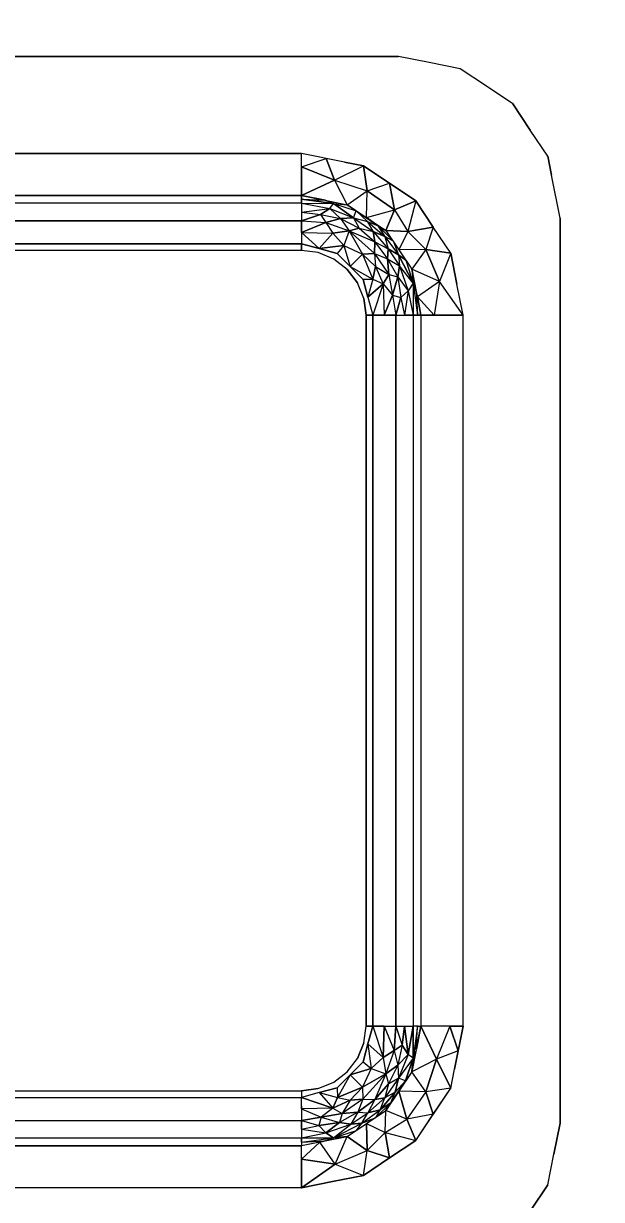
# Model space of a CAD drawing. Header units: inches. Extents: x -827 to 154, y -802 to 207.
# Drawn here: x -803.38 to -794.44, y -198.11 to -179.91 of the extents above; entities that cross this region are included whole.
import ezdxf

# ---------------------------------------------------------------- set-up
doc = ezdxf.new("R2010")
doc.units = ezdxf.units.IN
doc.header["$MEASUREMENT"] = 0
for name, color, linetype, lineweight in [('A-ANNO-DIMS', 211, 'Continuous', 9), ('A-ANNO-DIMS-48', 211, 'Continuous', 9), ('D0960_-_Workstation__Dental_Lab__Plaster_skp', 8, 'Continuous', 9), ('Q-SPCQ', 7, 'Continuous', 9)]:
    doc.layers.add(name, color=color, linetype=linetype, lineweight=lineweight)
doc.styles.add('Arial', font='arial.ttf', dxfattribs={"height": 4.5})
doc.dimstyles.new('Linear_-_3_32__Arial', dxfattribs={"dimscale": 12, "dimtxt": 4.591167, "dimasz": 0.5, "dimexe": 0.375, "dimexo": 0.25, "dimgap": 0.25, "dimtad": 1, "dimdec": 5, "dimrnd": 0.03125, "dimzin": 1, "dimdsep": 46, "dimlunit": 4, "dimtxsty": 'Arial', "dimblk1": 'OBLIQUE', "dimblk2": 'OBLIQUE', "dimsah": 1, "dimcen": 0.09, "dimdle": 0.375, "dimazin": 0, "dimtfac": 1, "dimtdec": 4, "dimtix": 1, "dimtmove": 0, "dimatfit": 3, "dimfxl": 1, "dimtvp": 1, "dimtfill": 1, "dimfrac": 2, "dimtolj": 1, "dimtzin": 0, "dimarcsym": 2})

# ---------------------------------------------------------------- blocks, each defined once
blk = doc.blocks.new('D0960_-_Workstation__Dental_Lab__Plaster_skp_2-399883-Level 1')
at = {"layer": 'Q-SPCQ'}
for p, q in [((45.5, 17.75), (45.5, 3.75)), ((45.5, 3.75), (45.5, 17.75)), ((28, 5.25), (28, 16.25)), ((28, 5.25), (28, 16.25)), ((28.651, 5.25), (28.651, 16.25)), ((28.651, 16.25), (28.651, 5.25)), ((28.771, 16.25), (28.771, 5.25)), ((28.771, 16.25), (28.771, 5.25)), ((29.042, 16.25), (29.042, 5.25)), ((29.042, 16.25), (29.042, 5.25)), ((29.398, 16.25), (29.398, 5.25)), ((29.398, 16.25), (29.398, 5.25)), ((29.5, 16.25), (29.5, 5.25)), ((29.5, 16.25), (29.5, 5.25)), ((42.5, 5.25), (42.5, 16.25)), ((42.5, 5.25), (42.5, 16.25)), ((42.602, 5.25), (42.602, 16.25)), ((42.602, 16.25), (42.602, 5.25)), ((42.958, 5.25), (42.958, 16.25)), ((42.958, 16.25), (42.958, 5.25)), ((43.229, 5.25), (43.229, 16.25)), ((43.229, 5.25), (43.229, 16.25)), ((43.349, 16.25), (43.349, 5.25)), ((43.349, 5.25), (43.349, 16.25)), ((44, 5.25), (44, 16.25)), ((44, 16.25), (44, 5.25)), ((28, 5.25), (28.363, 4.728)), ((28, 5.25), (28.445, 5.25)), ((28.363, 4.728), (28, 5.25)), ((28.445, 5.25), (28, 5.25)), ((28, 5.25), (28.095, 4.772)), ((28.095, 4.772), (28, 5.25)), ((28.445, 5.25), (28.363, 4.728)), ((28.363, 4.728), (28.445, 5.25)), ((28.445, 5.25), (28.707, 4.968)), ((28.445, 5.25), (28.707, 4.968)), ((28.445, 5.25), (28.651, 5.25)), ((28.445, 5.25), (28.651, 5.25)), ((28.707, 5.25), (28.651, 5.25)), ((28.707, 5.25), (28.651, 5.25)), ((28.707, 4.968), (28.651, 5.25)), ((28.707, 4.968), (28.651, 5.25)), ((28.707, 5.25), (28.774, 4.754)), ((28.707, 5.25), (28.711, 5.25)), ((28.707, 5.25), (28.771, 5.25)), ((28.771, 5.25), (28.707, 5.25)), ((28.707, 5.25), (28.724, 4.885)), ((28.707, 5.25), (28.724, 4.885)), ((28.707, 5.25), (28.774, 4.754)), ((28.771, 5.25), (28.711, 5.25)), ((28.771, 5.25), (28.774, 4.754)), ((28.907, 5.25), (28.771, 5.25)), ((28.771, 5.25), (28.848, 4.874)), ((28.771, 5.25), (28.774, 4.754)), ((28.771, 5.25), (28.848, 4.874)), ((28.907, 5.25), (28.771, 5.25)), ((28.907, 5.25), (28.848, 4.874)), ((28.907, 5.25), (28.848, 4.874)), ((29.042, 5.25), (28.907, 5.25)), ((28.907, 5.25), (28.963, 4.98)), ((28.907, 5.25), (28.963, 4.98)), ((28.907, 5.25), (29.042, 5.25)), ((29.042, 5.25), (28.963, 4.98)), ((29.042, 5.25), (28.963, 4.98)), ((29.22, 5.25), (29.042, 5.25)), ((29.042, 5.25), (29.09, 4.943)), ((29.09, 4.943), (29.042, 5.25)), ((29.22, 5.25), (29.042, 5.25)), ((29.22, 5.25), (29.09, 4.943)), ((29.22, 5.25), (29.09, 4.943)), ((29.261, 5.25), (29.22, 5.25)), ((29.234, 4.767), (29.22, 5.25)), ((29.234, 4.767), (29.22, 5.25)), ((29.22, 5.25), (29.261, 5.25)), ((29.398, 5.25), (29.234, 4.767)), ((29.234, 4.767), (29.398, 5.25)), ((29.261, 5.25), (29.398, 5.25)), ((29.261, 5.25), (29.398, 5.25)), ((29.5, 5.25), (29.398, 5.25)), ((29.472, 4.975), (29.398, 5.25)), ((29.472, 4.975), (29.398, 5.25)), ((29.5, 5.25), (29.398, 5.25)), ((29.534, 4.991), (29.5, 5.25)), ((29.5, 5.25), (29.534, 4.991)), ((42.466, 4.991), (42.5, 5.25)), ((42.466, 4.991), (42.5, 5.25)), ((42.602, 5.25), (42.5, 5.25)), ((42.5, 5.25), (42.602, 5.25)), ((42.528, 4.975), (42.602, 5.25)), ((42.78, 5.25), (42.528, 4.975)), ((42.602, 5.25), (42.528, 4.975)), ((42.78, 5.25), (42.528, 4.975)), ((42.78, 5.25), (42.602, 5.25)), ((42.78, 5.25), (42.602, 5.25)), ((42.78, 5.25), (42.766, 4.767)), ((42.78, 5.25), (42.766, 4.767)), ((42.78, 5.25), (42.958, 5.25)), ((42.958, 5.25), (42.78, 5.25)), ((42.78, 5.25), (42.934, 4.874)), ((42.934, 4.874), (42.78, 5.25)), ((42.958, 5.25), (42.934, 4.874)), ((42.958, 5.25), (42.934, 4.874)), ((43.229, 5.25), (42.958, 5.25)), ((43.057, 4.955), (42.958, 5.25)), ((43.093, 5.25), (42.958, 5.25)), ((42.958, 5.25), (43.057, 4.955)), ((43.093, 5.25), (43.057, 4.955)), ((43.093, 5.25), (43.057, 4.955)), ((43.093, 5.25), (43.149, 4.811)), ((43.229, 5.25), (43.093, 5.25)), ((43.093, 5.25), (43.149, 4.811)), ((43.229, 5.25), (43.149, 4.811)), ((43.229, 5.25), (43.149, 4.811)), ((43.229, 5.25), (43.226, 4.754)), ((43.226, 4.754), (43.293, 5.25)), ((43.293, 5.25), (43.226, 4.754)), ((43.229, 5.25), (43.226, 4.754)), ((43.293, 5.25), (43.229, 5.25)), ((43.229, 5.25), (43.293, 5.25)), ((43.293, 5.25), (43.276, 4.885)), ((43.276, 4.885), (43.349, 5.25)), ((43.293, 5.25), (43.276, 4.885)), ((43.279, 4.896), (43.349, 5.25)), ((43.349, 5.25), (43.279, 4.896)), ((43.303, 5.25), (43.293, 5.25)), ((43.293, 5.25), (43.303, 5.25)), ((43.293, 5.25), (43.349, 5.25)), ((43.303, 5.25), (43.349, 5.25)), ((43.349, 5.25), (43.303, 5.25)), ((43.587, 4.74), (43.349, 5.25)), ((43.794, 5.25), (43.349, 5.25)), ((43.349, 5.25), (43.587, 4.74)), ((43.349, 5.25), (43.794, 5.25)), ((43.587, 4.74), (43.794, 5.25)), ((43.794, 5.25), (43.587, 4.74)), ((43.794, 5.25), (44, 5.25)), ((43.794, 5.25), (43.924, 4.868)), ((43.794, 5.25), (44, 5.25)), ((43.794, 5.25), (43.924, 4.868)), ((43.867, 4.583), (44, 5.25)), ((43.867, 4.583), (44, 5.25)), ((28.363, 4.728), (28.707, 4.968)), ((28.363, 4.728), (28.707, 4.968)), ((28.707, 4.968), (28.724, 4.885)), ((28.724, 4.885), (28.707, 4.968)), ((28.963, 4.98), (28.848, 4.874)), ((28.848, 4.874), (28.963, 4.98)), ((29.09, 4.943), (28.963, 4.98)), ((28.963, 4.98), (29.009, 4.66)), ((29.009, 4.66), (28.963, 4.98)), ((29.09, 4.943), (28.963, 4.98)), ((29.09, 4.943), (29.009, 4.66)), ((29.09, 4.943), (29.009, 4.66)), ((29.147, 4.623), (29.09, 4.943)), ((29.234, 4.767), (29.09, 4.943)), ((29.09, 4.943), (29.147, 4.623)), ((29.234, 4.767), (29.09, 4.943)), ((29.472, 4.975), (29.234, 4.767)), ((29.472, 4.975), (29.234, 4.767)), ((29.472, 4.975), (29.394, 4.692)), ((29.472, 4.975), (29.394, 4.692)), ((29.472, 4.975), (29.546, 4.699)), ((29.546, 4.699), (29.472, 4.975)), ((29.534, 4.991), (29.634, 4.75)), ((29.534, 4.991), (29.634, 4.75)), ((42.366, 4.75), (42.466, 4.991)), ((42.366, 4.75), (42.466, 4.991)), ((42.454, 4.699), (42.528, 4.975)), ((42.528, 4.975), (42.454, 4.699)), ((42.578, 4.595), (42.528, 4.975)), ((42.528, 4.975), (42.766, 4.767)), ((42.766, 4.767), (42.528, 4.975)), ((42.528, 4.975), (42.578, 4.595)), ((43.057, 4.955), (42.934, 4.874)), ((43.057, 4.955), (42.934, 4.874)), ((43.057, 4.955), (42.993, 4.647)), ((43.057, 4.955), (42.993, 4.647)), ((43.057, 4.955), (43.149, 4.811)), ((43.149, 4.811), (43.057, 4.955)), ((28.095, 4.772), (28.19, 4.293)), ((28.19, 4.293), (28.095, 4.772)), ((28.724, 4.885), (28.774, 4.754)), ((28.724, 4.885), (28.792, 4.542)), ((28.724, 4.885), (28.774, 4.754)), ((28.724, 4.885), (28.792, 4.542)), ((28.848, 4.874), (28.774, 4.754)), ((28.774, 4.754), (28.848, 4.874)), ((28.774, 4.754), (28.985, 4.487)), ((28.792, 4.542), (28.774, 4.754)), ((28.774, 4.754), (28.792, 4.542)), ((28.774, 4.754), (28.887, 4.4)), ((28.774, 4.754), (28.887, 4.4)), ((28.774, 4.754), (28.998, 4.318)), ((28.774, 4.754), (28.998, 4.318)), ((28.774, 4.754), (28.985, 4.487)), ((28.848, 4.874), (28.985, 4.487)), ((29.009, 4.66), (28.848, 4.874)), ((28.848, 4.874), (28.985, 4.487)), ((28.848, 4.874), (29.009, 4.66)), ((29.234, 4.767), (29.147, 4.623)), ((29.234, 4.767), (29.147, 4.623)), ((29.394, 4.692), (29.234, 4.767)), ((29.234, 4.767), (29.355, 4.498)), ((29.234, 4.767), (29.394, 4.692)), ((29.355, 4.498), (29.234, 4.767)), ((29.634, 4.75), (29.793, 4.543)), ((29.634, 4.75), (29.793, 4.543)), ((42.207, 4.543), (42.366, 4.75)), ((42.207, 4.543), (42.366, 4.75)), ((42.766, 4.767), (42.578, 4.595)), ((42.766, 4.767), (42.578, 4.595)), ((42.934, 4.874), (42.766, 4.767)), ((42.934, 4.874), (42.766, 4.767)), ((42.766, 4.767), (42.805, 4.512)), ((42.805, 4.512), (42.766, 4.767)), ((42.934, 4.874), (42.805, 4.512)), ((42.934, 4.874), (42.805, 4.512)), ((42.993, 4.647), (42.934, 4.874)), ((42.934, 4.874), (42.993, 4.647)), ((43.149, 4.811), (42.993, 4.647)), ((43.149, 4.811), (42.993, 4.647)), ((43.149, 4.811), (43.002, 4.444)), ((43.149, 4.811), (43.002, 4.444)), ((43.002, 4.444), (43.226, 4.754)), ((43.226, 4.754), (43.002, 4.444)), ((43.226, 4.754), (43.111, 4.402)), ((43.226, 4.754), (43.111, 4.402)), ((43.149, 4.811), (43.226, 4.754)), ((43.149, 4.811), (43.226, 4.754)), ((43.276, 4.885), (43.208, 4.542)), ((43.276, 4.885), (43.208, 4.542)), ((43.226, 4.754), (43.208, 4.542)), ((43.226, 4.754), (43.208, 4.542)), ((43.587, 4.74), (43.208, 4.542)), ((43.587, 4.74), (43.208, 4.542)), ((43.276, 4.885), (43.226, 4.754)), ((43.226, 4.754), (43.276, 4.885)), ((43.587, 4.74), (43.422, 4.233)), ((43.587, 4.74), (43.422, 4.233)), ((43.924, 4.868), (43.587, 4.74)), ((43.587, 4.74), (43.924, 4.868)), ((43.587, 4.74), (43.81, 4.293)), ((43.587, 4.74), (43.81, 4.293)), ((28.363, 4.728), (28.19, 4.293)), ((28.363, 4.728), (28.19, 4.293)), ((28.363, 4.728), (28.578, 4.233)), ((28.363, 4.728), (28.792, 4.542)), ((28.363, 4.728), (28.792, 4.542)), ((28.363, 4.728), (28.578, 4.233)), ((29.009, 4.66), (28.985, 4.487)), ((28.985, 4.487), (29.009, 4.66)), ((29.17, 4.38), (29.009, 4.66)), ((29.147, 4.623), (29.009, 4.66)), ((29.147, 4.623), (29.009, 4.66)), ((29.17, 4.38), (29.009, 4.66)), ((29.355, 4.498), (29.147, 4.623)), ((29.372, 4.299), (29.147, 4.623)), ((29.17, 4.38), (29.147, 4.623)), ((29.372, 4.299), (29.147, 4.623)), ((29.147, 4.623), (29.17, 4.38)), ((29.355, 4.498), (29.147, 4.623)), ((29.394, 4.692), (29.355, 4.498)), ((29.394, 4.692), (29.355, 4.498)), ((29.546, 4.699), (29.394, 4.692)), ((29.546, 4.699), (29.394, 4.692)), ((29.558, 4.308), (29.394, 4.692)), ((29.747, 4.497), (29.394, 4.692)), ((29.394, 4.692), (29.558, 4.308)), ((29.747, 4.497), (29.394, 4.692)), ((29.546, 4.699), (29.747, 4.497)), ((29.747, 4.497), (29.546, 4.699)), ((42.253, 4.497), (42.454, 4.699)), ((42.454, 4.699), (42.253, 4.497)), ((42.578, 4.595), (42.253, 4.497)), ((42.578, 4.595), (42.253, 4.497)), ((42.578, 4.595), (42.442, 4.308)), ((42.578, 4.595), (42.442, 4.308)), ((42.578, 4.595), (42.454, 4.699)), ((42.578, 4.595), (42.454, 4.699)), ((42.805, 4.512), (42.578, 4.595)), ((42.805, 4.512), (42.578, 4.595)), ((42.993, 4.647), (42.805, 4.512)), ((42.993, 4.647), (42.805, 4.512)), ((42.993, 4.647), (42.846, 4.358)), ((42.993, 4.647), (42.846, 4.358)), ((43.002, 4.444), (42.993, 4.647)), ((42.993, 4.647), (43.002, 4.444)), ((43.81, 4.293), (43.867, 4.583)), ((43.867, 4.583), (43.81, 4.293)), ((28.578, 4.233), (28.792, 4.542)), ((28.792, 4.542), (28.578, 4.233)), ((28.792, 4.542), (28.992, 4.242)), ((28.792, 4.542), (28.992, 4.242)), ((28.887, 4.4), (28.998, 4.318)), ((28.887, 4.4), (28.998, 4.318)), ((29.17, 4.38), (28.985, 4.487)), ((28.985, 4.487), (28.998, 4.318)), ((28.985, 4.487), (29.157, 4.224)), ((29.17, 4.38), (28.985, 4.487)), ((28.985, 4.487), (29.157, 4.224)), ((28.998, 4.318), (28.985, 4.487)), ((29.17, 4.38), (29.157, 4.224)), ((29.17, 4.38), (29.157, 4.224)), ((29.367, 4.117), (29.17, 4.38)), ((29.372, 4.299), (29.17, 4.38)), ((29.17, 4.38), (29.367, 4.117)), ((29.372, 4.299), (29.17, 4.38)), ((29.372, 4.299), (29.355, 4.498)), ((29.558, 4.308), (29.355, 4.498)), ((29.355, 4.498), (29.372, 4.299)), ((29.558, 4.308), (29.355, 4.498)), ((29.747, 4.497), (29.558, 4.308)), ((29.747, 4.497), (29.558, 4.308)), ((29.747, 4.497), (29.949, 4.296)), ((29.845, 4.172), (29.747, 4.497)), ((29.949, 4.296), (29.747, 4.497)), ((29.747, 4.497), (29.845, 4.172)), ((29.793, 4.543), (30, 4.384)), ((29.793, 4.543), (30, 4.384)), ((30, 4.384), (30.241, 4.284)), ((30.241, 4.284), (30, 4.384)), ((41.759, 4.284), (42, 4.384)), ((41.759, 4.284), (42, 4.384)), ((42, 4.384), (42.207, 4.543)), ((42.207, 4.543), (42, 4.384)), ((42.051, 4.296), (42.253, 4.497)), ((42.253, 4.497), (42.051, 4.296)), ((42.253, 4.497), (42.058, 4.144)), ((42.253, 4.497), (42.058, 4.144)), ((42.253, 4.497), (42.442, 4.308)), ((42.442, 4.308), (42.253, 4.497)), ((42.805, 4.512), (42.442, 4.308)), ((42.805, 4.512), (42.442, 4.308)), ((42.805, 4.512), (42.451, 4.122)), ((42.805, 4.512), (42.451, 4.122)), ((42.805, 4.512), (42.633, 4.117)), ((42.805, 4.512), (42.633, 4.117)), ((43.002, 4.444), (42.791, 4.141)), ((43.002, 4.444), (42.791, 4.141)), ((42.805, 4.512), (42.846, 4.358)), ((42.846, 4.358), (42.805, 4.512)), ((43.002, 4.444), (42.846, 4.358)), ((43.002, 4.444), (42.846, 4.358)), ((43.111, 4.402), (42.883, 4.062)), ((43.111, 4.402), (42.883, 4.062)), ((43.002, 4.444), (42.95, 4.23)), ((43.002, 4.444), (42.95, 4.23)), ((43.111, 4.402), (42.95, 4.23)), ((42.95, 4.23), (43.111, 4.402)), ((43.002, 4.444), (43.111, 4.402)), ((43.002, 4.444), (43.111, 4.402)), ((43.208, 4.542), (43.008, 4.242)), ((43.208, 4.542), (43.008, 4.242)), ((43.111, 4.402), (43.02, 4.261)), ((43.111, 4.402), (43.02, 4.261)), ((43.208, 4.542), (43.111, 4.402)), ((43.111, 4.402), (43.208, 4.542)), ((43.208, 4.542), (43.422, 4.233)), ((43.208, 4.542), (43.422, 4.233)), ((28.19, 4.293), (28.578, 4.233)), ((28.19, 4.293), (28.578, 4.233)), ((28.19, 4.293), (28.461, 3.888)), ((28.461, 3.888), (28.19, 4.293)), ((28.461, 3.888), (28.578, 4.233)), ((28.578, 4.233), (28.461, 3.888)), ((28.992, 4.242), (28.578, 4.233)), ((28.578, 4.233), (28.992, 4.242)), ((28.578, 4.233), (28.855, 3.955)), ((28.578, 4.233), (28.855, 3.955)), ((28.992, 4.242), (28.855, 3.955)), ((28.992, 4.242), (28.855, 3.955)), ((28.992, 4.242), (29.193, 3.943)), ((28.992, 4.242), (29.193, 3.943)), ((29.07, 4.125), (28.998, 4.318)), ((28.998, 4.318), (29.208, 4.032)), ((28.998, 4.318), (29.157, 4.224)), ((28.998, 4.318), (29.157, 4.224)), ((28.998, 4.318), (29.07, 4.125)), ((28.998, 4.318), (29.208, 4.032)), ((29.208, 4.032), (29.157, 4.224)), ((29.367, 4.117), (29.157, 4.224)), ((29.391, 3.959), (29.157, 4.224)), ((29.157, 4.224), (29.208, 4.032)), ((29.157, 4.224), (29.391, 3.959)), ((29.367, 4.117), (29.157, 4.224)), ((29.372, 4.299), (29.367, 4.117)), ((29.372, 4.299), (29.367, 4.117)), ((29.558, 4.308), (29.372, 4.299)), ((29.558, 4.308), (29.372, 4.299)), ((29.762, 3.945), (29.372, 4.299)), ((29.762, 3.945), (29.372, 4.299)), ((29.845, 4.172), (29.558, 4.308)), ((29.762, 3.945), (29.558, 4.308)), ((29.845, 4.172), (29.558, 4.308)), ((29.558, 4.308), (29.762, 3.945)), ((29.949, 4.296), (29.845, 4.172)), ((29.949, 4.296), (29.845, 4.172)), ((30.225, 4.222), (29.845, 4.172)), ((30.225, 4.222), (29.845, 4.172)), ((29.949, 4.296), (30.225, 4.222)), ((30.225, 4.222), (29.949, 4.296)), ((30.225, 4.222), (30.017, 3.984)), ((30.225, 4.222), (30.017, 3.984)), ((30.225, 4.222), (30.5, 4.148)), ((30.5, 4.148), (30.225, 4.222)), ((30.241, 4.284), (30.5, 4.25)), ((30.241, 4.284), (30.5, 4.25)), ((30.5, 4.25), (30.5, 4.148)), ((30.5, 4.148), (30.5, 4.25)), ((30.5, 4.25), (41.5, 4.25)), ((41.5, 4.25), (30.5, 4.25)), ((41.5, 4.25), (41.759, 4.284)), ((41.759, 4.284), (41.5, 4.25)), ((41.5, 4.148), (41.5, 4.25)), ((41.5, 4.25), (41.5, 4.148)), ((41.775, 4.222), (41.5, 4.148)), ((41.775, 4.222), (41.5, 4.148)), ((41.775, 4.222), (42.051, 4.296)), ((42.051, 4.296), (41.775, 4.222)), ((41.983, 3.984), (41.775, 4.222)), ((42.058, 4.144), (41.775, 4.222)), ((41.775, 4.222), (41.983, 3.984)), ((42.058, 4.144), (41.775, 4.222)), ((42.058, 4.144), (42.051, 4.296)), ((42.051, 4.296), (42.058, 4.144)), ((42.442, 4.308), (42.058, 4.144)), ((42.442, 4.308), (42.058, 4.144)), ((42.442, 4.308), (42.252, 4.105)), ((42.442, 4.308), (42.252, 4.105)), ((42.442, 4.308), (42.451, 4.122)), ((42.451, 4.122), (42.442, 4.308)), ((42.846, 4.358), (42.633, 4.117)), ((42.846, 4.358), (42.633, 4.117)), ((42.95, 4.23), (42.718, 3.958)), ((42.95, 4.23), (42.718, 3.958)), ((42.846, 4.358), (42.791, 4.141)), ((42.846, 4.358), (42.791, 4.141)), ((42.791, 4.141), (42.95, 4.23)), ((42.95, 4.23), (42.791, 4.141)), ((43.008, 4.242), (42.807, 3.943)), ((43.008, 4.242), (42.807, 3.943)), ((42.883, 4.062), (43.008, 4.242)), ((43.008, 4.242), (42.883, 4.062)), ((42.95, 4.23), (42.883, 4.062)), ((42.95, 4.23), (42.883, 4.062)), ((43.008, 4.242), (43.422, 4.233)), ((43.008, 4.242), (43.13, 3.81)), ((43.008, 4.242), (43.13, 3.81)), ((43.008, 4.242), (43.422, 4.233)), ((43.422, 4.233), (43.13, 3.81)), ((43.13, 3.81), (43.422, 4.233)), ((43.81, 4.293), (43.268, 3.482)), ((43.81, 4.293), (43.422, 4.233)), ((43.422, 4.233), (43.81, 4.293)), ((43.422, 4.233), (43.539, 3.888)), ((43.422, 4.233), (43.539, 3.888)), ((43.539, 3.888), (43.81, 4.293)), ((29.087, 4.101), (29.208, 4.032)), ((29.087, 4.101), (29.208, 4.032)), ((29.095, 4.088), (29.312, 3.867)), ((29.095, 4.088), (29.312, 3.867)), ((29.208, 4.032), (29.48, 3.8)), ((29.208, 4.032), (29.391, 3.959)), ((29.208, 4.032), (29.391, 3.959)), ((29.48, 3.8), (29.208, 4.032)), ((29.312, 3.867), (29.208, 4.032)), ((29.312, 3.867), (29.208, 4.032)), ((29.762, 3.945), (29.367, 4.117)), ((29.367, 4.117), (29.608, 3.904)), ((29.608, 3.904), (29.367, 4.117)), ((29.367, 4.117), (29.391, 3.959)), ((29.391, 3.959), (29.367, 4.117)), ((29.762, 3.945), (29.367, 4.117)), ((29.845, 4.172), (29.762, 3.945)), ((29.845, 4.172), (29.762, 3.945)), ((30.017, 3.984), (29.845, 4.172)), ((29.845, 4.172), (30.017, 3.984)), ((30.5, 4.148), (30.017, 3.984)), ((30.5, 4.148), (30.017, 3.984)), ((41.5, 4.148), (30.5, 4.148)), ((30.5, 4.148), (41.5, 4.148)), ((30.5, 3.97), (30.5, 4.148)), ((30.5, 4.148), (30.5, 3.97)), ((41.5, 4.148), (41.5, 4.011)), ((41.983, 3.984), (41.5, 4.148)), ((41.983, 3.984), (41.5, 4.148)), ((41.5, 4.011), (41.5, 4.148)), ((41.5, 3.97), (41.5, 4.011)), ((41.5, 4.011), (41.5, 3.97)), ((42.058, 4.144), (41.983, 3.984)), ((42.058, 4.144), (41.983, 3.984)), ((42.252, 4.105), (41.983, 3.984)), ((42.252, 4.105), (41.983, 3.984)), ((42.252, 4.105), (42.058, 4.144)), ((42.058, 4.144), (42.252, 4.105)), ((42.451, 4.122), (42.127, 3.897)), ((42.451, 4.122), (42.127, 3.897)), ((42.252, 4.105), (42.127, 3.897)), ((42.252, 4.105), (42.127, 3.897)), ((42.451, 4.122), (42.252, 4.105)), ((42.451, 4.122), (42.252, 4.105)), ((42.451, 4.122), (42.37, 3.92)), ((42.451, 4.122), (42.37, 3.92)), ((42.633, 4.117), (42.37, 3.92)), ((42.633, 4.117), (42.37, 3.92)), ((42.633, 4.117), (42.451, 4.122)), ((42.451, 4.122), (42.633, 4.117)), ((42.791, 4.141), (42.526, 3.907)), ((42.791, 4.141), (42.526, 3.907)), ((42.633, 4.117), (42.526, 3.907)), ((42.633, 4.117), (42.526, 3.907)), ((42.633, 4.117), (42.791, 4.141)), ((42.791, 4.141), (42.633, 4.117)), ((42.883, 4.062), (42.662, 3.845)), ((42.662, 3.845), (42.883, 4.062)), ((42.791, 4.141), (42.718, 3.958)), ((42.718, 3.958), (42.791, 4.141)), ((42.718, 3.958), (42.883, 4.062)), ((42.883, 4.062), (42.718, 3.958)), ((42.807, 3.943), (42.883, 4.062)), ((42.883, 4.062), (42.807, 3.943)), ((28.855, 3.955), (28.461, 3.888)), ((28.461, 3.888), (28.855, 3.955)), ((28.461, 3.888), (28.732, 3.482)), ((28.732, 3.482), (28.461, 3.888)), ((28.855, 3.955), (28.732, 3.482)), ((28.855, 3.955), (28.732, 3.482)), ((28.855, 3.955), (29.06, 3.62)), ((28.855, 3.955), (29.193, 3.943)), ((28.855, 3.955), (29.06, 3.62)), ((28.855, 3.955), (29.193, 3.943)), ((29.06, 3.62), (29.193, 3.943)), ((29.06, 3.62), (29.193, 3.943)), ((29.193, 3.943), (29.312, 3.867)), ((29.312, 3.867), (29.193, 3.943)), ((29.492, 3.742), (29.193, 3.943)), ((29.492, 3.742), (29.193, 3.943)), ((29.652, 3.639), (29.312, 3.867)), ((29.492, 3.742), (29.312, 3.867)), ((29.312, 3.867), (29.652, 3.639)), ((29.312, 3.867), (29.48, 3.8)), ((29.312, 3.867), (29.48, 3.8)), ((29.492, 3.742), (29.312, 3.867)), ((29.694, 3.748), (29.391, 3.959)), ((29.48, 3.8), (29.391, 3.959)), ((29.48, 3.8), (29.391, 3.959)), ((29.608, 3.904), (29.391, 3.959)), ((29.608, 3.904), (29.391, 3.959)), ((29.694, 3.748), (29.391, 3.959)), ((29.762, 3.945), (29.608, 3.904)), ((29.762, 3.945), (29.608, 3.904)), ((29.897, 3.757), (29.608, 3.904)), ((29.897, 3.757), (29.608, 3.904)), ((29.608, 3.904), (29.694, 3.748)), ((29.694, 3.748), (29.608, 3.904)), ((30.017, 3.984), (29.762, 3.945)), ((30.017, 3.984), (29.762, 3.945)), ((30.124, 3.816), (29.762, 3.945)), ((29.762, 3.945), (29.897, 3.757)), ((29.897, 3.757), (29.762, 3.945)), ((30.124, 3.816), (29.762, 3.945)), ((30.5, 3.97), (30.017, 3.984)), ((30.017, 3.984), (30.124, 3.816)), ((30.017, 3.984), (30.5, 3.97)), ((30.124, 3.816), (30.017, 3.984)), ((30.5, 3.97), (30.124, 3.816)), ((30.5, 3.97), (30.124, 3.816)), ((30.5, 3.97), (30.5, 3.792)), ((30.5, 3.97), (30.5, 3.792)), ((41.983, 3.984), (41.5, 3.97)), ((41.983, 3.984), (41.5, 3.97)), ((41.5, 3.792), (41.5, 3.97)), ((41.807, 3.84), (41.5, 3.97)), ((41.5, 3.97), (41.5, 3.792)), ((41.5, 3.97), (41.807, 3.84)), ((41.807, 3.84), (41.5, 3.792)), ((41.807, 3.84), (41.5, 3.792)), ((41.807, 3.84), (41.77, 3.713)), ((41.807, 3.84), (41.77, 3.713)), ((41.983, 3.984), (41.807, 3.84)), ((41.983, 3.984), (41.807, 3.84)), ((42.127, 3.897), (41.807, 3.84)), ((42.127, 3.897), (41.807, 3.84)), ((41.807, 3.84), (42.09, 3.759)), ((42.09, 3.759), (41.807, 3.84)), ((42.127, 3.897), (41.983, 3.984)), ((41.983, 3.984), (42.127, 3.897)), ((42.37, 3.92), (42.09, 3.759)), ((42.37, 3.92), (42.09, 3.759)), ((42.127, 3.897), (42.09, 3.759)), ((42.127, 3.897), (42.09, 3.759)), ((42.37, 3.92), (42.127, 3.897)), ((42.127, 3.897), (42.37, 3.92)), ((42.37, 3.92), (42.263, 3.735)), ((42.37, 3.92), (42.263, 3.735)), ((42.526, 3.907), (42.263, 3.735)), ((42.526, 3.907), (42.263, 3.735)), ((42.37, 3.92), (42.526, 3.907)), ((42.526, 3.907), (42.37, 3.92)), ((42.718, 3.958), (42.432, 3.748)), ((42.718, 3.958), (42.432, 3.748)), ((42.526, 3.907), (42.432, 3.748)), ((42.432, 3.748), (42.526, 3.907)), ((42.625, 3.82), (42.432, 3.748)), ((42.625, 3.82), (42.432, 3.748)), ((42.807, 3.943), (42.508, 3.742)), ((42.807, 3.943), (42.508, 3.742)), ((42.718, 3.958), (42.526, 3.907)), ((42.718, 3.958), (42.526, 3.907)), ((42.649, 3.837), (42.718, 3.958)), ((42.649, 3.837), (42.718, 3.958)), ((42.795, 3.605), (42.807, 3.943)), ((42.807, 3.943), (42.795, 3.605)), ((42.807, 3.943), (43.13, 3.81)), ((43.13, 3.81), (42.807, 3.943)), ((43.13, 3.81), (43.539, 3.888)), ((43.539, 3.888), (43.13, 3.81)), ((43.268, 3.482), (43.539, 3.888)), ((29.06, 3.62), (29.492, 3.742)), ((29.492, 3.742), (29.06, 3.62)), ((29.48, 3.8), (29.694, 3.748)), ((29.652, 3.639), (29.48, 3.8)), ((29.694, 3.748), (29.48, 3.8)), ((29.652, 3.639), (29.48, 3.8)), ((29.483, 3.328), (29.492, 3.742)), ((29.483, 3.328), (29.492, 3.742)), ((29.492, 3.742), (29.652, 3.639)), ((29.652, 3.639), (29.492, 3.742)), ((29.792, 3.542), (29.492, 3.742)), ((29.792, 3.542), (29.492, 3.742)), ((29.652, 3.639), (29.694, 3.748)), ((29.652, 3.639), (29.694, 3.748)), ((29.792, 3.542), (29.652, 3.639)), ((30.004, 3.524), (29.652, 3.639)), ((29.792, 3.542), (29.652, 3.639)), ((29.652, 3.639), (30.004, 3.524)), ((29.897, 3.757), (29.694, 3.748)), ((29.897, 3.757), (29.694, 3.748)), ((30.061, 3.601), (29.694, 3.748)), ((30.061, 3.601), (29.694, 3.748)), ((30.004, 3.524), (29.694, 3.748)), ((30.004, 3.524), (29.694, 3.748)), ((30.124, 3.816), (29.897, 3.757)), ((30.124, 3.816), (29.897, 3.757)), ((30.061, 3.601), (29.897, 3.757)), ((30.205, 3.693), (29.897, 3.757)), ((30.205, 3.693), (29.897, 3.757)), ((29.897, 3.757), (30.061, 3.601)), ((30.061, 3.601), (30.205, 3.693)), ((30.205, 3.693), (30.061, 3.601)), ((30.061, 3.601), (30.5, 3.657)), ((30.5, 3.657), (30.061, 3.601)), ((30.124, 3.816), (30.5, 3.792)), ((30.205, 3.693), (30.124, 3.816)), ((30.5, 3.792), (30.124, 3.816)), ((30.124, 3.816), (30.205, 3.693)), ((30.5, 3.792), (30.205, 3.693)), ((30.5, 3.792), (30.205, 3.693)), ((30.5, 3.657), (30.205, 3.693)), ((30.205, 3.693), (30.5, 3.657)), ((41.5, 3.792), (30.5, 3.792)), ((30.5, 3.792), (30.5, 3.521)), ((30.5, 3.792), (41.5, 3.792)), ((30.5, 3.792), (30.5, 3.657)), ((30.5, 3.657), (30.5, 3.521)), ((41.5, 3.792), (41.5, 3.657)), ((41.77, 3.713), (41.5, 3.792)), ((41.5, 3.792), (41.5, 3.657)), ((41.5, 3.792), (41.77, 3.713)), ((41.77, 3.713), (41.5, 3.657)), ((41.77, 3.713), (41.5, 3.657)), ((41.5, 3.521), (41.5, 3.657)), ((41.876, 3.598), (41.5, 3.657)), ((41.5, 3.657), (41.5, 3.521)), ((41.876, 3.598), (41.5, 3.657)), ((42.09, 3.759), (41.77, 3.713)), ((42.09, 3.759), (41.77, 3.713)), ((41.77, 3.713), (41.876, 3.598)), ((41.876, 3.598), (41.77, 3.713)), ((42.09, 3.759), (41.876, 3.598)), ((42.09, 3.759), (41.876, 3.598)), ((42.263, 3.735), (41.876, 3.598)), ((42.263, 3.735), (41.876, 3.598)), ((42.432, 3.748), (41.996, 3.524)), ((41.996, 3.524), (42.432, 3.748)), ((41.996, 3.524), (42.263, 3.735)), ((41.996, 3.524), (42.263, 3.735)), ((42.09, 3.759), (42.263, 3.735)), ((42.263, 3.735), (42.09, 3.759)), ((42.508, 3.742), (42.208, 3.542)), ((42.508, 3.742), (42.208, 3.542)), ((42.432, 3.748), (42.263, 3.735)), ((42.432, 3.748), (42.263, 3.735)), ((42.432, 3.748), (42.35, 3.637)), ((42.35, 3.637), (42.432, 3.748)), ((42.795, 3.605), (42.508, 3.742)), ((42.517, 3.328), (42.508, 3.742)), ((42.795, 3.605), (42.508, 3.742)), ((42.517, 3.328), (42.508, 3.742)), ((43.13, 3.81), (42.795, 3.605)), ((43.13, 3.81), (42.795, 3.605)), ((43.268, 3.482), (43.13, 3.81)), ((43.13, 3.81), (43.268, 3.482)), ((45.405, 3.272), (45.5, 3.75)), ((45.405, 3.272), (45.5, 3.75)), ((28.732, 3.482), (29.06, 3.62)), ((29.06, 3.62), (28.732, 3.482)), ((28.732, 3.482), (29.138, 3.211)), ((28.732, 3.482), (29.543, 2.94)), ((29.483, 3.328), (29.06, 3.62)), ((29.138, 3.211), (29.06, 3.62)), ((29.483, 3.328), (29.06, 3.62)), ((29.138, 3.211), (29.06, 3.62)), ((29.483, 3.328), (29.792, 3.542)), ((29.483, 3.328), (29.792, 3.542)), ((29.99, 3.163), (29.792, 3.542)), ((30.135, 3.474), (29.792, 3.542)), ((30.004, 3.524), (29.792, 3.542)), ((30.135, 3.474), (29.792, 3.542)), ((29.792, 3.542), (30.004, 3.524)), ((29.99, 3.163), (29.792, 3.542)), ((30.004, 3.524), (30.061, 3.601)), ((30.004, 3.524), (30.061, 3.601)), ((30.5, 3.521), (30.004, 3.524)), ((30.5, 3.457), (30.004, 3.524)), ((30.128, 3.476), (30.004, 3.524)), ((30.5, 3.457), (30.004, 3.524)), ((30.128, 3.476), (30.004, 3.524)), ((30.004, 3.524), (30.5, 3.521)), ((30.061, 3.601), (30.5, 3.521)), ((30.5, 3.521), (30.061, 3.601)), ((30.135, 3.474), (30.5, 3.457)), ((30.135, 3.474), (30.5, 3.401)), ((30.135, 3.474), (30.5, 3.457)), ((30.5, 3.401), (30.146, 3.471)), ((30.146, 3.471), (30.5, 3.401)), ((30.5, 3.457), (30.5, 3.521)), ((41.5, 3.521), (30.5, 3.521)), ((41.5, 3.521), (30.5, 3.521)), ((30.5, 3.457), (30.5, 3.521)), ((30.5, 3.457), (30.5, 3.447)), ((30.5, 3.447), (30.5, 3.457)), ((41.876, 3.598), (41.5, 3.521)), ((41.876, 3.598), (41.5, 3.521)), ((41.996, 3.524), (41.5, 3.521)), ((41.996, 3.524), (41.5, 3.457)), ((41.996, 3.524), (41.5, 3.457)), ((41.996, 3.524), (41.5, 3.521)), ((41.5, 3.521), (41.5, 3.457)), ((41.5, 3.461), (41.5, 3.521)), ((41.865, 3.474), (41.5, 3.457)), ((41.865, 3.474), (41.5, 3.457)), ((41.5, 3.461), (41.5, 3.457)), ((41.5, 3.457), (41.5, 3.401)), ((41.5, 3.401), (41.5, 3.457)), ((41.5, 3.401), (41.782, 3.457)), ((41.782, 3.457), (41.5, 3.195)), ((41.5, 3.195), (41.782, 3.457)), ((41.782, 3.457), (41.5, 3.401)), ((41.865, 3.474), (41.782, 3.457)), ((41.865, 3.474), (41.782, 3.457)), ((42.022, 3.113), (41.782, 3.457)), ((42.022, 3.113), (41.782, 3.457)), ((42.208, 3.542), (41.865, 3.474)), ((41.865, 3.474), (42.208, 3.542)), ((41.865, 3.474), (41.996, 3.524)), ((41.996, 3.524), (41.865, 3.474)), ((41.996, 3.524), (41.876, 3.598)), ((41.996, 3.524), (41.876, 3.598)), ((42.35, 3.637), (41.996, 3.524)), ((42.35, 3.637), (41.996, 3.524)), ((42.208, 3.542), (41.996, 3.524)), ((42.208, 3.542), (41.996, 3.524)), ((42.022, 3.113), (42.208, 3.542)), ((42.022, 3.113), (42.208, 3.542)), ((42.517, 3.328), (42.208, 3.542)), ((42.517, 3.328), (42.208, 3.542)), ((42.517, 3.328), (42.795, 3.605)), ((42.795, 3.605), (42.517, 3.328)), ((43.268, 3.482), (42.795, 3.605)), ((43.268, 3.482), (42.795, 3.605)), ((42.795, 3.605), (42.862, 3.211)), ((42.862, 3.211), (42.795, 3.605)), ((42.862, 3.211), (43.268, 3.482)), ((43.268, 3.482), (42.862, 3.211)), ((29.483, 3.328), (29.138, 3.211)), ((29.138, 3.211), (29.483, 3.328)), ((29.543, 2.94), (29.483, 3.328)), ((29.99, 3.163), (29.483, 3.328)), ((29.543, 2.94), (29.483, 3.328)), ((29.483, 3.328), (29.99, 3.163)), ((29.99, 3.163), (30.5, 3.401)), ((30.5, 3.401), (29.99, 3.163)), ((30.5, 3.447), (30.5, 3.401)), ((30.5, 3.447), (30.5, 3.401)), ((41.5, 3.401), (30.5, 3.401)), ((41.5, 3.401), (30.5, 3.401)), ((30.5, 2.956), (30.5, 3.401)), ((30.5, 2.956), (30.5, 3.401)), ((41.5, 3.401), (41.5, 3.195)), ((41.5, 3.195), (41.5, 3.401)), ((42.022, 3.113), (42.517, 3.328)), ((42.517, 3.328), (42.022, 3.113)), ((42.457, 2.94), (42.517, 3.328)), ((42.517, 3.328), (42.457, 2.94)), ((42.862, 3.211), (42.517, 3.328)), ((42.862, 3.211), (42.517, 3.328)), ((29.138, 3.211), (29.543, 2.94)), ((29.543, 2.94), (29.99, 3.163)), ((29.99, 3.163), (29.543, 2.94)), ((30.5, 2.956), (29.99, 3.163)), ((30.118, 2.826), (29.99, 3.163)), ((30.5, 2.956), (29.99, 3.163)), ((30.118, 2.826), (29.99, 3.163)), ((41.5, 3.195), (41.5, 2.75)), ((42.022, 3.113), (41.5, 3.195)), ((42.022, 3.113), (41.5, 3.195)), ((41.5, 2.75), (41.5, 3.195)), ((41.5, 2.75), (42.022, 3.113)), ((41.5, 2.75), (42.022, 3.113)), ((42.457, 2.94), (42.022, 3.113)), ((42.457, 2.94), (42.022, 3.113)), ((42.457, 2.94), (42.862, 3.211)), ((42.457, 2.94), (42.862, 3.211)), ((45.31, 2.793), (45.405, 3.272)), ((45.31, 2.793), (45.405, 3.272)), ((29.543, 2.94), (29.833, 2.883)), ((29.543, 2.94), (29.833, 2.883)), ((30.5, 2.956), (30.118, 2.826)), ((30.118, 2.826), (30.5, 2.956)), ((30.5, 2.956), (30.5, 2.75)), ((30.5, 2.75), (30.5, 2.956)), ((41.978, 2.845), (42.457, 2.94)), ((42.457, 2.94), (41.978, 2.845)), ((29.833, 2.883), (30.5, 2.75)), ((30.5, 2.75), (29.833, 2.883)), ((30.5, 2.75), (41.5, 2.75)), ((30.5, 2.75), (41.5, 2.75)), ((41.5, 2.75), (41.978, 2.845)), ((41.5, 2.75), (41.978, 2.845)), ((45.039, 2.388), (45.31, 2.793)), ((45.039, 2.388), (45.31, 2.793)), ((44.768, 1.982), (45.039, 2.388)), ((44.768, 1.982), (45.039, 2.388)), ((44.362, 1.711), (44.768, 1.982)), ((44.768, 1.982), (44.362, 1.711)), ((27.638, 1.711), (28.043, 1.44)), ((28.043, 1.44), (27.638, 1.711)), ((43.957, 1.44), (44.362, 1.711)), ((43.957, 1.44), (44.362, 1.711)), ((28.043, 1.44), (28.522, 1.345)), ((28.043, 1.44), (28.522, 1.345)), ((28.522, 1.345), (29, 1.25)), ((29, 1.25), (28.522, 1.345)), ((43, 1.25), (43.667, 1.383)), ((43, 1.25), (43.667, 1.383)), ((43.667, 1.383), (43.957, 1.44)), ((43.957, 1.44), (43.667, 1.383)), ((29, 1.25), (43, 1.25)), ((43, 1.25), (29, 1.25))]:
    blk.add_line(p, q, dxfattribs=at)
blk = doc.blocks.new('D0960_-_Workstation__Dental_Lab__Plaster_skp_1-399882-Level 1')
blk.add_blockref('D0960_-_Workstation__Dental_Lab__Plaster_skp_2-399883-Level 1', (0.5, 1.75))
blk = doc.blocks.new('D0960_-_Workstation__Dental_Lab__Plaster_skp-399873-Level 1')
blk.add_blockref('D0960_-_Workstation__Dental_Lab__Plaster_skp_1-399882-Level 1', (0, 0))
blk = doc.blocks.new('DIMBLOCK13-Level 1')
at = {"layer": 'A-ANNO-DIMS-48'}
for p, q in [((-732.146, -207.485), (-732.146, -163.82)), ((-822.146, -167.077), (-822.146, -172.82)), ((-822.146, -168.32), (-822.146, -167.077)), ((-826.646, -168.32), (-727.646, -168.32)), ((-732.146, -168.32), (-732.146, -207.485))]:
    blk.add_line(p, q, dxfattribs=at)
at = {"layer": 'A-ANNO-DIMS-48', "lineweight": 50}
for p, q in [((-822.146, -168.32), (-819.146, -165.32)), ((-732.146, -168.32), (-729.146, -165.32)), ((-822.146, -168.32), (-825.146, -171.32)), ((-732.146, -168.32), (-735.146, -171.32))]:
    blk.add_line(p, q, dxfattribs=at)
at = {"layer": 'A-ANNO-DIMS-48', "color": 0, "insert": (-785.162, -159.478), "char_height": 4.5, "width": 19.24052, "attachment_point": 1, "line_spacing_factor": 0.941778, "style": 'Arial', "bg_fill": 3, "box_fill_scale": 1.25, "bg_fill_color": 256, "bg_fill_true_color": 13158600, "bg_fill_transparency": 0}
blk.add_mtext('7\' - 6"', dxfattribs=at)
blk = doc.blocks.new('_Oblique')
at = {"color": 0, "linetype": 'ByBlock', "lineweight": -2}
blk.add_line((-0.5, -0.5), (0.5, 0.5), dxfattribs=at)
blk = doc.blocks.new('DIMBLOCK14-Level 1')
at = {"layer": 'A-ANNO-DIMS-48', "lineweight": 50}
for p, q in [((-792.582, -203.431), (-789.582, -200.431)), ((-731.426, -203.431), (-728.426, -200.431)), ((-792.582, -203.431), (-795.582, -206.431)), ((-731.426, -203.431), (-734.426, -206.431))]:
    blk.add_line(p, q, dxfattribs=at)
at = {"layer": 'A-ANNO-DIMS-48'}
for p, q in [((-792.582, -202.188), (-792.582, -207.931)), ((-792.582, -203.431), (-792.582, -202.188)), ((-731.426, -202.188), (-731.426, -207.931)), ((-731.426, -203.431), (-731.426, -202.188)), ((-797.082, -203.431), (-726.926, -203.431))]:
    blk.add_line(p, q, dxfattribs=at)
at = {"layer": 'A-ANNO-DIMS-48', "color": 0, "insert": (-776.978, -194.589), "char_height": 4.5, "width": 35.93824, "attachment_point": 1, "line_spacing_factor": 0.941778, "style": 'Arial', "bg_fill": 3, "box_fill_scale": 1.25, "bg_fill_color": 256, "bg_fill_true_color": 13158600, "bg_fill_transparency": 0}
blk.add_mtext('5\' - 1 5/32"', dxfattribs=at)

msp = doc.modelspace()

# ---------------------------------------------------------------- block references
at = {"layer": 'D0960_-_Workstation__Dental_Lab__Plaster_skp', "color": 7, "rotation": 89.99999999999997}
msp.add_blockref('D0960_-_Workstation__Dental_Lab__Plaster_skp-399873-Level 1', (-792.082254, -226.424376), dxfattribs=at)

# ---------------------------------------------------------------- next in the draw order: dimensions: what is measured, and where the dimension line sits
at = {"layer": 'A-ANNO-DIMS'}
dim = msp.add_linear_dim(base=(-732.145614, -168.31962), p1=(-822.145614, -164.076979), p2=(-732.145614, -210.484668), dimstyle='Linear_-_3_32__Arial', override={"dimpost": '<>', "dimfxl": 101.260424}, dxfattribs=at)
dim.commit()
dim.dimension.update_dxf_attribs({"geometry": 'DIMBLOCK13-Level 1', "text_midpoint": (-777.145614, -163.022042)})

# ---------------------------------------------------------------- next in the draw order: dimensions: what is measured, and where the dimension line sits
dim = msp.add_linear_dim(base=(-731.425648, -203.431133), p1=(-792.582254, -199.188493), p2=(-731.425648, -199.188493), dimstyle='Linear_-_3_32__Arial', override={"dimpost": '<>', "dimfxl": 61.156606}, dxfattribs=at)
dim.commit()
dim.dimension.update_dxf_attribs({"geometry": 'DIMBLOCK14-Level 1', "text_midpoint": (-762.003951, -198.102859)})

doc.saveas('drawing.dxf')
